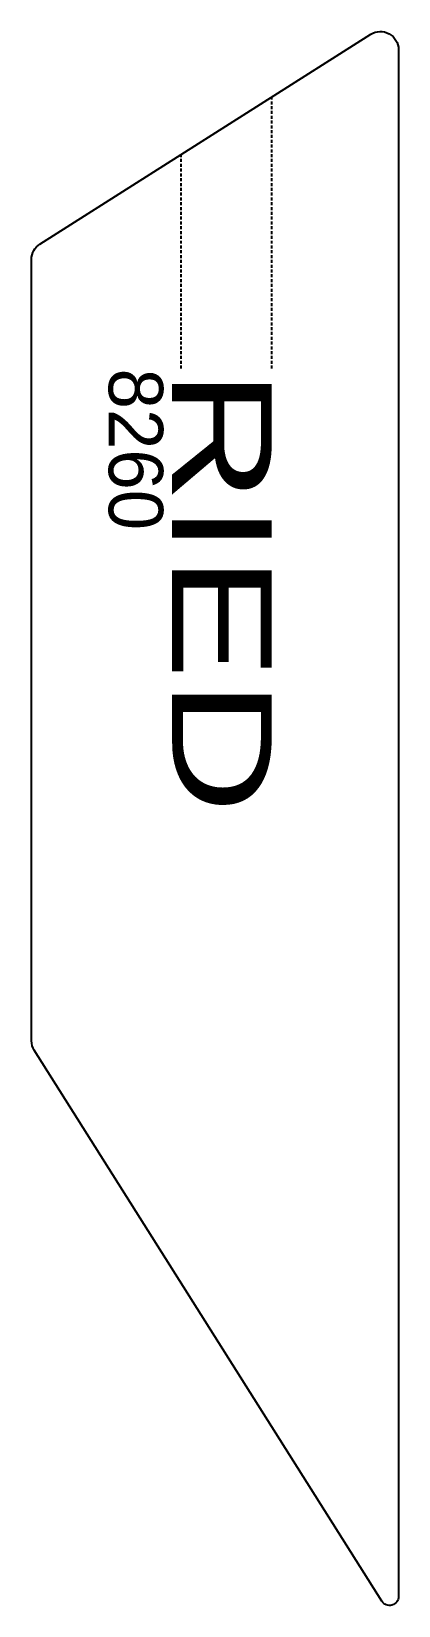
# Model space of a CAD drawing. Header units: millimetres. Extents: x -20.3 to 0, y -87.8 to -0.8.
import ezdxf

# ---------------------------------------------------------------- set-up
doc = ezdxf.new("R2010")
doc.units = ezdxf.units.MM
doc.linetypes.add('DASHED', pattern=[0.2067, 0.1654, -0.0413])
doc.styles.add('Sketch Text (ANSI) - 3DA', font='tahoma.ttf')

msp = doc.modelspace()

# ---------------------------------------------------------------- linework, layer by layer
at = {"color": 181, "linetype": 'DASHED', "lineweight": 25}
for p, q in [((-7, -19.44), (-7, -4.44)), ((-12, -19.44), (-12, -7.612))]:
    msp.add_line(p, q, dxfattribs=at)
msp.add_lwpolyline([(0, -1.819), (0, -87.269, -0.751976), (-0.923, -87.536), (-20.112, -57.1, -0.141568), (-20.267, -56.567), (-20.267, -13.405, -0.256813), (-19.802, -12.561), (-1.536, -0.974, -0.591327)], format="xyb", close=True)

# ---------------------------------------------------------------- texts
at = {"color": 181, "width": 38, "attachment_point": 1, "rotation": 270, "style": 'Sketch Text (ANSI) - 3DA'}
for s, insert, char_height in [('\\fArcade Normal|b0|i0;\\H3.0000;8260', (-13, -19.44), 3), ('\\fArcade Normal|b0|i0;\\W1.40;\\H5.5000;RIED', (-7, -19.44), 5.5)]:
    msp.add_mtext(s, dxfattribs=dict(at, insert=insert, char_height=char_height))

doc.saveas('drawing.dxf')
